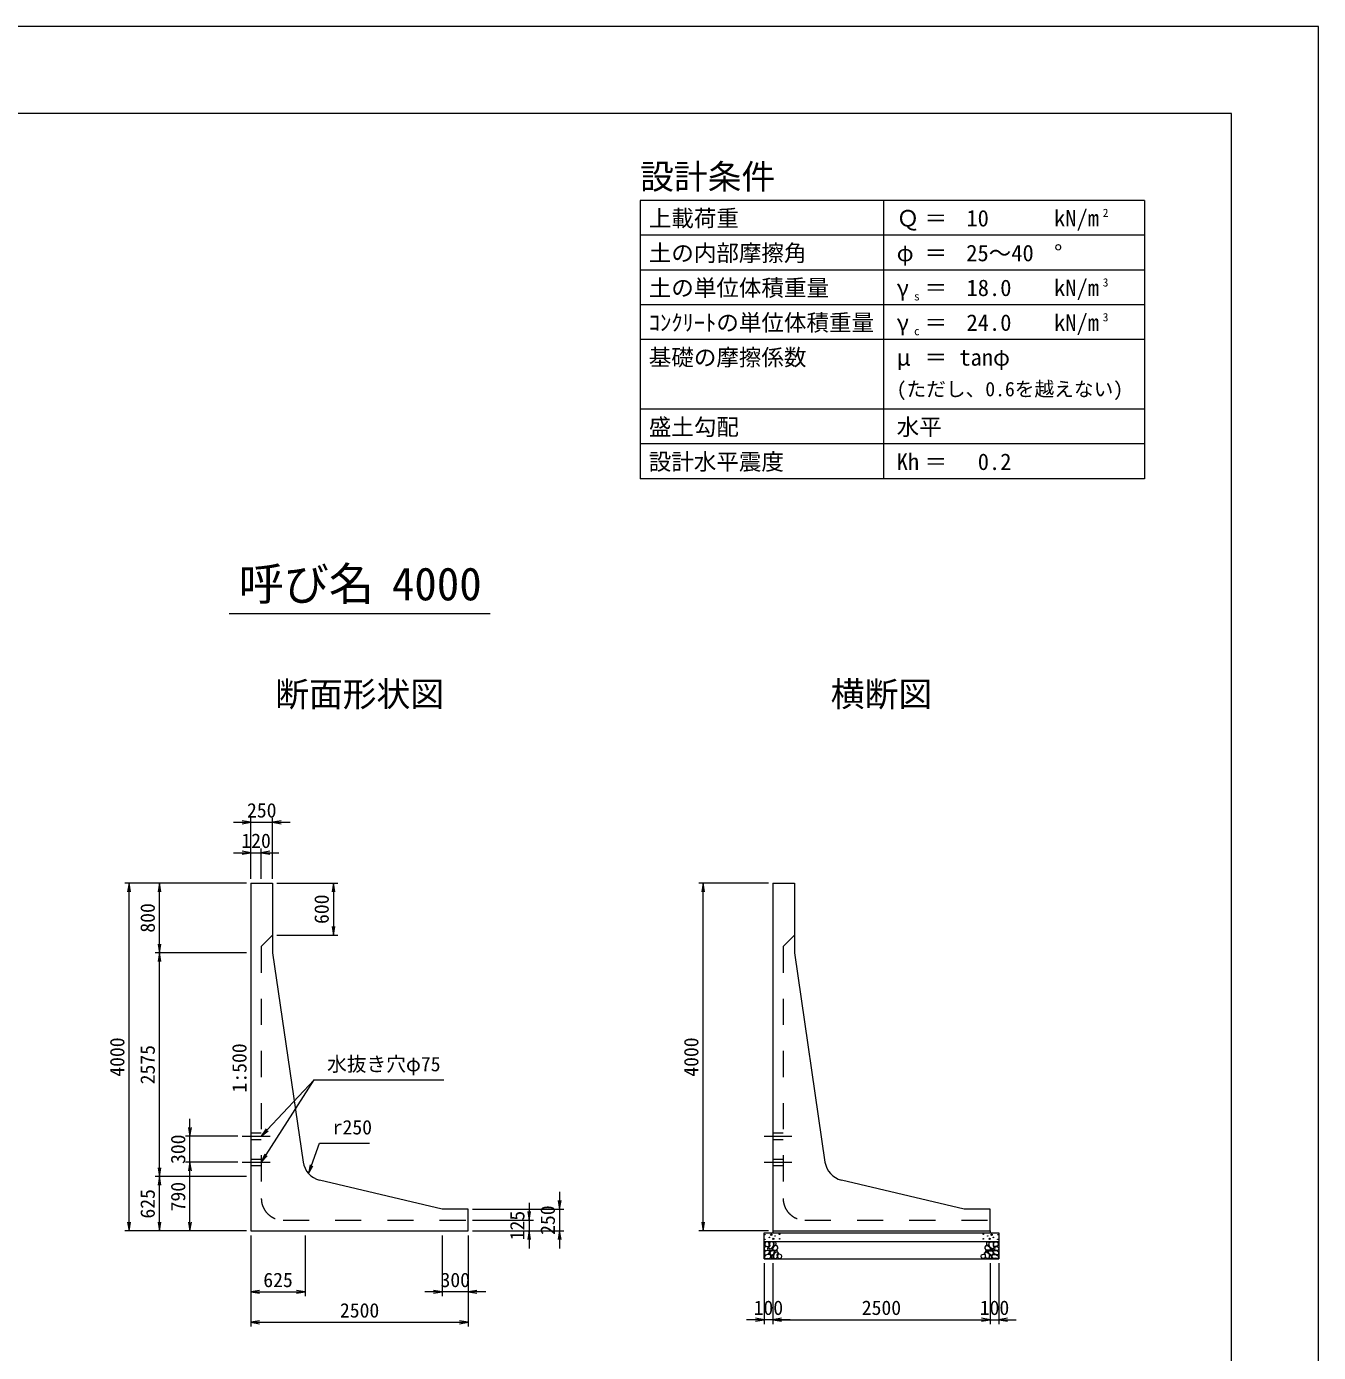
# Model space of a CAD drawing. Units: millimetres at full size. Extents: x 0 to 42050, y 0 to 29700.
# Drawn here: x 27196 to 42050, y 14453 to 29700 of the extents above; entities that cross this region are included whole.
import ezdxf
from ezdxf.enums import TextEntityAlignment as Align

# ---------------------------------------------------------------- set-up
doc = ezdxf.new("R2010")
doc.units = ezdxf.units.MM
doc.header["$LTSCALE"] = 50
doc.linetypes.add('CHAIN', pattern=[18.5, 12, -1.5, 3.5, -1.5])
doc.linetypes.add('DASHED_SPACED', pattern=[12, 6, -6])
for name, color, linetype, lineweight in [('D-BMK', 2, 'CHAIN', 13), ('D-DCR-HCHn', 4, 'Continuous', 9), ('D-STR-DIM', 7, 'Continuous', 13), ('D-STR-STRn', 1, 'Continuous', 13), ('D-STR-TXT', 7, 'Continuous', 13), ('D-TTL', 2, 'Continuous', 13), ('D-TTL-FRAM', 2, 'Continuous', 13), ('D-TTL-LINE', 7, 'Continuous', 13), ('D-TTL-TXT', 7, 'Continuous', 13)]:
    doc.layers.add(name, color=color, linetype=linetype, lineweight=lineweight)
doc.styles.add('ＭＳ ゴシック', font='')
doc.styles.get('ＭＳ ゴシック').set_extended_font_data('MS Gothic')

# ---------------------------------------------------------------- blocks, each defined once
blk = doc.blocks.new('open_arrow')
at = {"color": 0, "linetype": 'Continuous', "lineweight": -2}
blk.add_lwpolyline([(7.5, 1.25), (0, 0), (7.5, -1.25)], dxfattribs=at)

msp = doc.modelspace()

# ---------------------------------------------------------------- linework, layer by layer
at = {"layer": 'D-BMK'}
for p, q in [((29675, 16940), (29995, 16940)), ((35675, 16940), (35995, 16940)), ((29675, 16640), (29995, 16640)), ((35675, 16640), (35995, 16640))]:
    msp.add_line(p, q, dxfattribs=at)
at = {"layer": 'D-DCR-HCHn'}
for points in [[(35726.2, 15721.59), (35705.4, 15726.22), (35686.9, 15716.97), (35684.59, 15696.17), (35689.21, 15679.99), (35712.33, 15673.05), (35728.51, 15673.05), (35735.44, 15684.61), (35735.44, 15710.04)], [(35744.69, 15723.91), (35737.76, 15703.1), (35740.07, 15679.99), (35723.89, 15654.56), (35744.69, 15643), (35767.8, 15654.56), (35781.67, 15673.05), (35786.3, 15703.1), (35781.67, 15719.28), (35767.8, 15726.22)], [(35788.61, 15719.28), (35788.61, 15691.55), (35800.16, 15684.61), (35811.72, 15691.55), (35814.03, 15707.73), (35811.72, 15721.59), (35795.54, 15726.22)], [(38261.39, 15719.28), (38261.39, 15691.55), (38249.84, 15684.61), (38238.28, 15691.55), (38235.97, 15707.73), (38238.28, 15721.59), (38254.46, 15726.22)], [(38305.31, 15723.91), (38312.24, 15703.1), (38309.93, 15679.99), (38326.11, 15654.56), (38305.31, 15643), (38282.2, 15654.56), (38268.33, 15673.05), (38263.7, 15703.1), (38268.33, 15719.28), (38282.2, 15726.22)], [(38323.8, 15721.59), (38344.6, 15726.22), (38363.1, 15716.97), (38365.41, 15696.17), (38360.79, 15679.99), (38337.67, 15673.05), (38321.49, 15673.05), (38314.56, 15684.61), (38314.56, 15710.04)], [(35682.28, 15663.81), (35675.35, 15643), (35684.59, 15629.14), (35707.71, 15626.82), (35723.49, 15633.6), (35716.95, 15649.94), (35721.58, 15659.18), (35712.33, 15668.43), (35698.46, 15673.05)], [(35726.16, 15587.01), (35743.28, 15612.69), (35741.14, 15619.11), (35717.59, 15625.53), (35696.19, 15623.39), (35681.21, 15610.55), (35679.07, 15595.57), (35681.21, 15580.59), (35698.33, 15576.31)], [(35734.72, 15533.5), (35749.7, 15539.92), (35753.98, 15561.33), (35745.42, 15576.31), (35730.44, 15580.59), (35711.17, 15578.45), (35689.77, 15569.89), (35679.07, 15557.05), (35679.07, 15542.06), (35685.49, 15533.5), (35711.17, 15535.64)], [(35749.31, 15643), (35737.76, 15633.76), (35742.38, 15626.82), (35758.56, 15626.82), (35765.49, 15629.14), (35770.12, 15638.38), (35763.18, 15645.32)], [(35786.08, 15587.01), (35796.78, 15612.69), (35788.22, 15623.39), (35762.54, 15623.39), (35751.84, 15619.11), (35741.14, 15604.13), (35741.14, 15591.29), (35751.84, 15574.17), (35764.68, 15572.03)], [(35781.8, 15539.92), (35781.8, 15565.61), (35771.1, 15572.03), (35760.4, 15565.61), (35758.26, 15550.62), (35760.4, 15537.78), (35775.38, 15533.5)], [(35783.98, 15668.43), (35772.43, 15640.69), (35781.67, 15629.14), (35809.41, 15629.14), (35820.97, 15633.76), (35832.53, 15649.94), (35832.53, 15663.81), (35820.97, 15682.3), (35807.1, 15684.61)], [(35822.47, 15535.64), (35828.89, 15554.91), (35826.75, 15576.31), (35841.73, 15599.85), (35822.47, 15610.55), (35801.06, 15599.85), (35788.22, 15582.73), (35783.94, 15554.91), (35788.22, 15539.92), (35801.06, 15533.5)], [(35818.19, 15610.55), (35828.89, 15619.11), (35824.61, 15625.53), (35809.62, 15625.53), (35803.2, 15623.39), (35798.92, 15614.83), (35805.34, 15608.41)], [(35839.59, 15537.78), (35858.85, 15533.5), (35875.97, 15542.06), (35878.11, 15561.33), (35873.83, 15576.31), (35852.43, 15582.73), (35837.45, 15582.73), (35831.03, 15572.03), (35831.03, 15548.48)], [(38210.41, 15537.78), (38191.15, 15533.5), (38174.03, 15542.06), (38171.89, 15561.33), (38176.17, 15576.31), (38197.57, 15582.73), (38212.55, 15582.73), (38218.97, 15572.03), (38218.97, 15548.48)], [(38227.53, 15535.64), (38221.11, 15554.91), (38223.25, 15576.31), (38208.27, 15599.85), (38227.53, 15610.55), (38248.94, 15599.85), (38261.78, 15582.73), (38266.06, 15554.91), (38261.78, 15539.92), (38248.94, 15533.5)], [(38266.02, 15668.43), (38277.57, 15640.69), (38268.33, 15629.14), (38240.59, 15629.14), (38229.03, 15633.76), (38217.47, 15649.94), (38217.47, 15663.81), (38229.03, 15682.3), (38242.9, 15684.61)], [(38231.81, 15610.55), (38221.11, 15619.11), (38225.39, 15625.53), (38240.38, 15625.53), (38246.8, 15623.39), (38251.08, 15614.83), (38244.66, 15608.41)], [(38263.92, 15587.01), (38253.22, 15612.69), (38261.78, 15623.39), (38287.46, 15623.39), (38298.16, 15619.11), (38308.86, 15604.13), (38308.86, 15591.29), (38298.16, 15574.17), (38285.32, 15572.03)], [(38268.2, 15539.92), (38268.2, 15565.61), (38278.9, 15572.03), (38289.6, 15565.61), (38291.74, 15550.62), (38289.6, 15537.78), (38274.62, 15533.5)], [(38300.69, 15643), (38312.24, 15633.76), (38307.62, 15626.82), (38291.44, 15626.82), (38284.51, 15629.14), (38279.88, 15638.38), (38286.82, 15645.32)], [(38315.28, 15533.5), (38300.3, 15539.92), (38296.02, 15561.33), (38304.58, 15576.31), (38319.56, 15580.59), (38338.83, 15578.45), (38360.23, 15569.89), (38370.93, 15557.05), (38370.93, 15542.06), (38364.51, 15533.5), (38338.83, 15535.64)], [(38323.84, 15587.01), (38306.72, 15612.69), (38308.86, 15619.11), (38332.41, 15625.53), (38353.81, 15623.39), (38368.79, 15610.55), (38370.93, 15595.57), (38368.79, 15580.59), (38351.67, 15576.31)], [(38367.72, 15663.81), (38374.65, 15643), (38365.41, 15629.14), (38342.29, 15626.82), (38326.51, 15633.6), (38333.05, 15649.94), (38328.42, 15659.18), (38337.67, 15668.43), (38351.54, 15673.05)]]:
    msp.add_lwpolyline(points, close=True, dxfattribs=at)
for centre, radius in [((35685.73, 15807.43), 3), ((35686.87, 15753.92), 3), ((35737.29, 15775.76), 3), ((35758.34, 15807.43), 7.5), ((35781.66, 15759.97), 7.5), ((35802.71, 15791.64), 3), ((35853.13, 15813.48), 3), ((35854.27, 15759.97), 3), ((38195.73, 15759.97), 3), ((38196.87, 15813.48), 3), ((38247.29, 15791.64), 3), ((38268.34, 15759.97), 7.5), ((38291.66, 15807.43), 7.5), ((38312.71, 15775.76), 3), ((38363.13, 15753.92), 3), ((38364.27, 15807.43), 3)]:
    msp.add_circle(centre, radius, dxfattribs=at)
at = {"layer": 'D-STR-DIM'}
for p, q in [((29775, 19900), (29775, 20600)), ((30025, 19900), (30025, 20600)), ((29575, 20550), (30225, 20550)), ((29575, 20200), (30095, 20200)), ((29775, 19900), (29775, 20250)), ((29895, 19900), (29895, 20250)), ((29725, 19850), (28325, 19850)), ((28375, 15850), (28375, 19850)), ((29725, 19850), (28675, 19850)), ((28725, 19050), (28725, 19850)), ((30075, 19850), (30775, 19850)), ((30725, 19850), (30725, 19250)), ((35725, 19850), (34925, 19850)), ((34975, 15850), (34975, 19850)), ((30075, 19250), (30775, 19250)), ((29725, 19050), (28675, 19050)), ((29725, 19050), (28675, 19050)), ((28725, 16475), (28725, 19050)), ((29075, 16440), (29075, 17140)), ((29625, 16940), (29025, 16940)), ((29625, 16640), (29025, 16640)), ((29625, 16640), (29025, 16640)), ((29075, 15850), (29075, 16640)), ((29725, 16475), (28675, 16475)), ((29725, 16475), (28675, 16475)), ((28725, 15850), (28725, 16475)), ((32975, 16175), (32975, 15650)), ((33325, 16300), (33325, 15650)), ((32325, 16100), (33375, 16100)), ((32325, 15975), (33025, 15975)), ((29725, 15850), (28325, 15850)), ((29725, 15850), (28675, 15850)), ((29725, 15850), (29025, 15850)), ((29775, 15800), (29775, 15100)), ((29775, 15800), (29775, 14750)), ((30400, 15800), (30400, 15100)), ((31975, 15800), (31975, 15100)), ((32275, 15800), (32275, 14750)), ((32275, 15800), (32275, 15100)), ((32325, 15850), (33375, 15850)), ((32325, 15850), (33025, 15850)), ((35725, 15850), (34925, 15850)), ((35675, 15480), (35675, 14780)), ((35775, 15480), (35775, 14780)), ((35775, 15480), (35775, 14780)), ((38275, 15480), (38275, 14780)), ((38275, 15480), (38275, 14780)), ((38375, 15480), (38375, 14780)), ((29775, 15150), (30400, 15150)), ((32475, 15150), (31775, 15150)), ((29775, 14800), (32275, 14800)), ((35975, 14830), (35475, 14830)), ((35775, 14830), (38275, 14830)), ((38075, 14830), (38575, 14830))]:
    msp.add_line(p, q, dxfattribs=at)
msp.add_lwpolyline([(30438.47, 16510.18), (30472.67, 16604.15), (30565.85, 16860.18), (31137.81, 16860.18)], dxfattribs=at)
at = {"layer": 'D-STR-STRn'}
for p, q in [((29775, 19850), (29775, 15850)), ((29775, 19850), (30025, 19850)), ((30025, 19850), (30025, 19050)), ((35775, 19850), (35775, 15850)), ((35775, 19850), (36025, 19850)), ((36025, 19850), (36025, 19050)), ((30025, 19050), (30375.55, 16642.88)), ((36025, 19050), (36375.55, 16642.88)), ((31975, 16100), (30565.04, 16435.71)), ((37975, 16100), (36565.04, 16435.71)), ((32275, 16100), (31975, 16100)), ((32275, 15850), (32275, 16100)), ((38275, 16100), (37975, 16100)), ((38275, 15850), (38275, 16100)), ((29775, 15850), (32275, 15850)), ((35675, 15530), (35675, 15830)), ((35675, 15830), (38375, 15830)), ((35675, 15730), (38375, 15730)), ((35775, 15850), (38275, 15850)), ((35775, 15850), (35775, 15830)), ((38275, 15850), (38275, 15830)), ((38375, 15830), (38375, 15530)), ((35675, 15530), (38375, 15530))]:
    msp.add_line(p, q, dxfattribs=at)
at = {"layer": 'D-STR-STRn', "linetype": 'DASHED_SPACED'}
for p, q in [((30025, 19250), (29895, 19120)), ((36025, 19250), (35895, 19120)), ((29895, 19120), (29895, 16225)), ((35895, 19120), (35895, 16225)), ((29775, 16977.5), (29895, 16977.5)), ((35775, 16977.5), (35895, 16977.5)), ((29775, 16902.5), (29895, 16902.5)), ((35775, 16902.5), (35895, 16902.5)), ((29775, 16677.5), (29895, 16677.5)), ((35775, 16677.5), (35895, 16677.5)), ((29775, 16602.5), (29895, 16602.5)), ((35775, 16602.5), (35895, 16602.5)), ((30145, 15975), (32275, 15975)), ((36145, 15975), (38275, 15975))]:
    msp.add_line(p, q, dxfattribs=at)
at = {"layer": 'D-STR-STRn'}
for centre in [(30622.94, 16678.91), (36622.94, 16678.91)]:
    msp.add_arc(centre, 250, 188.2858, 256.6075, dxfattribs=at)
at = {"layer": 'D-STR-STRn', "linetype": 'DASHED_SPACED'}
for centre in [(30145, 16225), (36145, 16225)]:
    msp.add_arc(centre, 250, 180, 270, dxfattribs=at)
at = {"layer": 'D-STR-TXT'}
for points in [[(29895, 16640), (29948.97, 16724.19), (30501.76, 17586.5), (31992.24, 17586.5)], [(29895, 16940), (29963.43, 17012.92), (30501.76, 17586.5)]]:
    msp.add_lwpolyline(points, dxfattribs=at)
at = {"layer": 'D-TTL'}
for points in [[(0, 0), (42050, 0), (42050, 29700), (0, 29700)], [(1000, 1000), (41050, 1000), (41050, 28700), (1000, 28700)]]:
    msp.add_lwpolyline(points, close=True, dxfattribs=at)
at = {"layer": 'D-TTL-FRAM'}
for p, q in [((40050, 27700), (34250, 27700)), ((34250, 27700), (34250, 24500)), ((40050, 27700), (40050, 24500)), ((40050, 24500), (34250, 24500))]:
    msp.add_line(p, q, dxfattribs=at)
at = {"layer": 'D-TTL-LINE'}
for p, q in [((37050, 27700), (37050, 24500)), ((40050, 27300), (34250, 27300)), ((40050, 26900), (34250, 26900)), ((40050, 26500), (34250, 26500)), ((40050, 26100), (34250, 26100)), ((40050, 25300), (34250, 25300)), ((40050, 24900), (34250, 24900))]:
    msp.add_line(p, q, dxfattribs=at)
at = {"layer": 'D-TTL-TXT'}
msp.add_line((29525, 22950), (32525, 22950), dxfattribs=at)

# ---------------------------------------------------------------- block references
at = {"layer": 'D-STR-DIM', "xscale": 13.3, "yscale": 13.3}
for p, rotation in [((29775, 20550), 180), ((29775, 20200), 180), ((28375, 19850), 270), ((28725, 19850), 270), ((30725, 19850), 270), ((34975, 19850), 270), ((30725, 19250), 90), ((28725, 19050), 90), ((28725, 19050), 270), ((29075, 16940), 90), ((29075, 16640), 270), ((29075, 16640), 270), ((28725, 16475), 90), ((28725, 16475), 270), ((30438.47, 16510.18), 70), ((33325, 16100), 90), ((32975, 15975), 90), ((28375, 15850), 90), ((28725, 15850), 90), ((29075, 15850), 90), ((34975, 15850), 90), ((32975, 15850), 270), ((33325, 15850), 270), ((30400, 15150), 180), ((31975, 15150), 180), ((32275, 14800), 180), ((35675, 14830), 180), ((38275, 14830), 180), ((38275, 14830), 180)]:
    msp.add_blockref('open_arrow', p, dxfattribs=dict(at, rotation=rotation))
for p in [(30025, 20550), (29895, 20200), (29775, 15150), (32275, 15150), (29775, 14800), (35775, 14830), (35775, 14830), (38375, 14830)]:
    msp.add_blockref('open_arrow', p, dxfattribs=at)
at = {"layer": 'D-STR-TXT', "xscale": 13.3, "yscale": 13.3}
for p, rotation in [((29895, 16940), 46.8), ((29895, 16640), 57.3)]:
    msp.add_blockref('open_arrow', p, dxfattribs=dict(at, rotation=rotation))

# ---------------------------------------------------------------- texts
at = {"layer": 'D-STR-DIM', "style": 'ＭＳ ゴシック'}
for s, p in [('250', (29900, 20687.5)), ('120', (29835, 20337.5)), ('625', (30087.5, 15287.5)), ('300', (32125, 15287.5)), ('2500', (31025, 14937.5)), ('100', (35725, 14967.5)), ('2500', (37025, 14967.5)), ('100', (38325, 14967.5))]:
    msp.add_text(s, height=166.1, dxfattribs=at).set_placement(p, align=Align.MIDDLE_CENTER)
for s, p in [('600', (30587.5, 19550)), ('800', (28587.5, 19450)), ('4000', (28237.5, 17850)), ('4000', (34837.5, 17850)), ('2575', (28587.5, 17762.5)), ('300', (28937.5, 16790)), ('625', (28587.5, 16162.5)), ('790', (28937.5, 16245)), ('125', (32837.5, 15912.5)), ('250', (33187.5, 15975))]:
    msp.add_text(s, height=166.1, rotation=90, dxfattribs=at).set_placement(p, align=Align.MIDDLE_CENTER)
msp.add_text('r250', height=166.1, dxfattribs=at).set_placement((30715.85, 16910.18), align=Align.BOTTOM_LEFT)
at = {"layer": 'D-STR-TXT', "style": 'ＭＳ ゴシック'}
msp.add_text('1:500', height=166.1, rotation=90, dxfattribs=at).set_placement((29775, 17725), align=Align.BOTTOM_CENTER)
msp.add_text('水抜き穴φ75', height=166.1, dxfattribs=at).set_placement((30651.76, 17636.5), align=Align.BOTTOM_LEFT)
at = {"layer": 'D-TTL-TXT', "style": 'ＭＳ ゴシック'}
for s, height, p in [('設計条件', 284.8, (34250, 27745.38)), ('上載荷重', 189.9, (34350, 27343.58)), ('kN/m', 189.9, (39010, 27343.58)), ('2', 94.94, (39570, 27481.79)), ('Ｑ', 189.9, (37200, 27343.58)), ('＝', 189.9, (37520, 27343.58)), ('土の内部摩擦角', 189.9, (34350, 26943.58)), ('φ', 189.9, (37200, 26943.58)), ('25～40', 189.9, (38000.2, 26943.58)), ('°', 189.9, (39010, 26943.58)), ('＝', 189.9, (37520, 26943.58)), ('土の単位体積重量', 189.9, (34350, 26543.58)), ('γ', 189.9, (37200, 26543.58)), ('＝', 189.9, (37520, 26543.58)), ('kN/m', 189.9, (39010, 26543.58)), ('3', 94.94, (39570, 26681.79)), ('s', 94.94, (37400, 26521.79)), ('ｺﾝｸﾘｰﾄの単位体積重量', 189.9, (34350, 26143.58)), ('kN/m', 189.9, (39010, 26143.58)), ('3', 94.94, (39570, 26281.79)), ('γ', 189.9, (37200, 26143.58)), ('＝', 189.9, (37520, 26143.58)), ('c', 94.94, (37400, 26121.79)), ('基礎の摩擦係数', 189.9, (34350, 25743.58)), ('μ', 189.9, (37200, 25743.58)), ('＝', 189.9, (37520, 25743.58)), ('tanφ', 189.9, (37920, 25743.58)), ('(ただし、0.6を越えない)', 166.1, (37200, 25398.14)), ('盛土勾配', 189.9, (34350, 24943.58)), ('水平', 189.9, (37200, 24943.58)), ('設計水平震度', 189.9, (34350, 24543.58)), ('Kh', 189.9, (37200, 24543.58)), ('＝', 189.9, (37520, 24543.58))]:
    msp.add_text(s, height=height, dxfattribs=at).set_placement(p, align=Align.BOTTOM_LEFT)
for s, p in [('10', (38260.1, 27343.58)), ('18.0', (38520, 26543.58)), ('24.0', (38520, 26143.58)), ('0.2', (38520, 24543.58))]:
    msp.add_text(s, height=189.9, dxfattribs=at).set_placement(p, align=Align.BOTTOM_RIGHT)
for s, height, p in [('呼び名', 379.8, (30412.5, 22987.5)), ('4000', 379.8, (31912.5, 22987.5)), ('断面形状図', 284.8, (31025, 21795.38)), ('横断図', 284.8, (37025, 21795.38))]:
    msp.add_text(s, height=height, dxfattribs=at).set_placement(p, align=Align.BOTTOM_CENTER)

doc.saveas('drawing.dxf')
